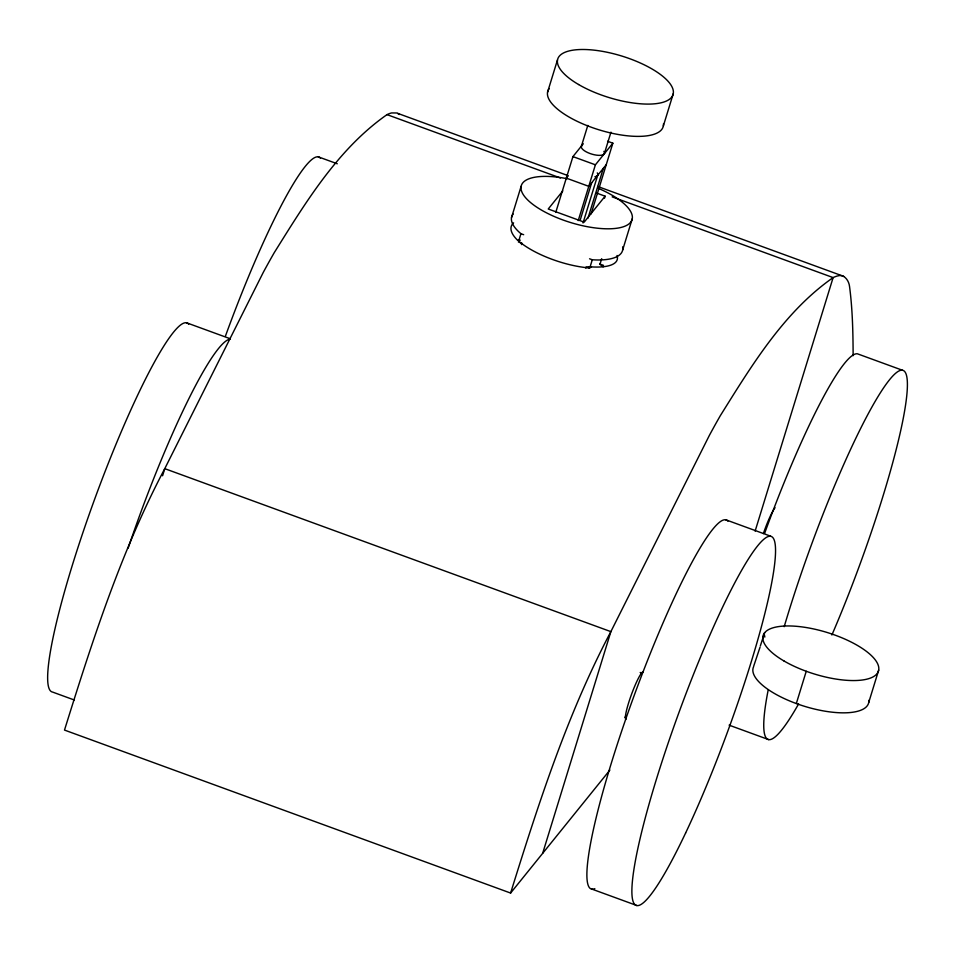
<?xml version="1.0" encoding="UTF-8"?>
<svg xmlns="http://www.w3.org/2000/svg" width="955" height="955" viewBox="0 0 955 955"><rect width="100%" height="100%" fill="white"/><g stroke="black" fill="none" stroke-linecap="round" stroke-linejoin="round"><path stroke-width="1.43" d="M753.758 665.969L760.049 647.168M853.125 355.69C853.042 332.627 852.552 309.301 849.532 286.404C848.9 280.639 844.196 273.727 837.69 275.923A576.641 76.734 -69.9 0 0 833.106 277.607C783.936 311.939 751.645 365.61 720.345 415.64A402.688 53.587 -69.9 0 0 709.398 435.337L611.128 631.112C567.258 714.053 538.453 803.788 510.603 893.056L64.498 730.074C92.36 640.805 121.166 551.071 165.036 468.129L263.293 272.354A402.688 53.587 -69.9 0 1 274.252 252.657C305.54 202.627 337.843 148.968 387.014 114.624A576.641 76.734 -69.9 0 1 391.598 112.941L396.635 112.965L568.285 175.72M760.359 645.878L764.621 632.723M162.577 475.757L164.761 468.654L610.866 631.637L542.655 853.352M547.561 92.169L557.493 59.89M511.522 217.537L521.108 186.368M513.169 214.063A57.933 20.855 17.1 0 0 519.078 232.065L520.941 233.712L518.398 241.985L521.896 243.262L521.478 244.611M555.762 212.392L572.928 156.608L583.29 143.763M581.308 146.521L587.814 125.403M578.229 220.605L595.395 164.809L612.859 143.19L607.571 141.256M580.401 219.423L591.682 182.739M583.028 222.981L597.842 174.801M604.467 153.278L610.961 132.16M588.005 218.11L603.321 168.319M591.121 213.836L612.859 143.19M604.527 198.139L605.124 196.193L596.839 193.161M585.821 268.116L586.239 266.767L589.736 268.045L592.279 259.772L595.347 259.927A57.933 20.855 17.1 0 0 622.636 246.856M601.686 258.698L600.027 264.093L603.524 265.371M622.66 249.995L632.246 218.814M663.331 125.976L673.263 93.697M755.119 531.123L833.118 277.595L612.167 196.873M796.315 703.56L806.247 671.27M868.74 702.438L878.672 670.147M566.852 177.451L566.303 178.131L588.781 186.332L606.234 164.714M567.031 177.224L567.759 176.329M562.805 190.952L548.23 209.002L584.185 222.133L605.124 196.193M510.603 893.056L609.887 770.076M572.928 156.608L595.395 164.809M597.663 186.452L843.778 276.377M387.014 114.624L560.418 177.976M318.218 156.811L337.282 163.771M902.427 370.242L857.483 353.827A196.455 26.143 -69.9 0 0 764.668 533.224M520.941 233.712L523.674 234.703M589.557 258.781L592.279 259.772M186.392 322.718L229.976 338.643M725.657 519.735L770.601 536.161M640.184 672.487L641.593 673M729.107 725.155L768.608 739.588M624.88 717.169L626.277 717.683M74.371 700.027L52.573 692.065A196.455 26.143 -69.9 0 1 96.968 492.887A196.455 26.143 -69.9 0 1 188.648 324.175M591.837 889.081L636.782 905.495M397.686 113.394L399.25 114.516M603.882 151.368A12.069 4.345 17.1 0 1 592.243 154.244A12.069 4.345 17.1 0 1 582.371 145.208M597.269 172.879A12.069 4.345 17.1 0 1 594.917 176.723M663.462 123.852A60.344 21.726 17.1 0 1 598.845 129.773A60.344 21.726 17.1 0 1 549.28 88.552M225.404 336.208A196.455 26.143 -69.9 0 1 320.474 158.255M784.198 626.683A196.455 26.143 -69.9 0 1 902.32 370.218A196.455 26.143 -69.9 0 1 831.889 635.003M798.595 703.93A196.455 26.143 -69.9 0 1 768.226 689.773M128.149 548.158A196.455 26.143 -69.9 0 1 230.418 339.073M594.822 888.663A196.455 26.143 -69.9 0 1 632.795 699.287A196.455 26.143 -69.9 0 1 727.913 521.191M868.871 700.313A60.344 21.726 17.1 0 1 806.856 707.01A60.344 21.726 17.1 0 1 753.614 666.709M764.251 634.43A17.918 4.166 -86.2 0 1 764.812 637.092M597.854 188.135A57.933 20.855 17.1 0 1 618.351 228.006A57.933 20.855 17.1 0 1 528.043 200.299A57.933 20.855 17.1 0 1 567.055 178.692M589.677 267.985A57.921 20.688 17.9 0 1 519.711 241.985M625.919 719.402A25.343 3.366 -69.9 0 1 631.518 694.321A25.343 3.366 -69.9 0 1 643.348 671.807M599.609 264.093A55.569 17.87 16.9 0 1 603.202 266.851M521.681 243.262A55.509 19.828 17.8 0 1 521.454 243.083M518.923 240.923A55.509 19.828 17.8 0 1 518.338 240.374M517.646 240.326A55.533 19.566 18.2 0 1 513.611 222.849M617.037 255.498A55.533 17.87 16.9 0 1 591.396 266.887M591.467 266.946A55.509 19.434 16.3 0 1 588.149 266.779M518.04 240.421A55.521 19.566 18.2 0 1 520.296 240.159M763.367 533.618A25.343 3.366 -69.9 0 1 775.054 507.69M578.575 84.517A60.344 21.726 17.1 0 0 672.63 95.607A60.344 21.726 17.1 0 0 594.929 50.245A60.344 21.726 17.1 0 0 578.575 84.517M685.63 832.975A196.455 26.143 -69.9 0 0 772.858 537.617A196.455 26.143 -69.9 0 0 652.587 791.898A196.455 26.143 -69.9 0 0 685.63 832.975M783.995 660.979A60.344 21.726 17.1 0 0 878.051 672.069A60.344 21.726 17.1 0 0 800.35 626.707A60.344 21.726 17.1 0 0 783.995 660.979"/></g></svg>
